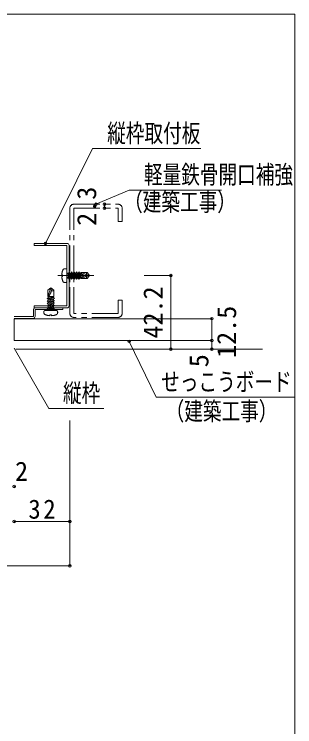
# Model space of a CAD drawing. Units: millimetres at full size, sheet at 1:3. Extents: x -616 to 554, y -508 to 310.
# Drawn here: x 392.4 to 553.7, y -99.2 to 309.5 of the extents above; entities that cross this region are included whole.
import ezdxf
from ezdxf.enums import TextEntityAlignment as Align

# ---------------------------------------------------------------- set-up
doc = ezdxf.new("R2010")
doc.units = ezdxf.units.MM
doc.header["$LTSCALE"] = 3
doc.header["$PDMODE"] = 32
doc.header["$PDSIZE"] = 1.5
doc.linetypes.add('CHAIN1', pattern=[8, 5, -1, 1, -1])
doc.linetypes.add('DOUBLE_CHAIN1', pattern=[8.8, 5, -1, 0.6, -0.6, 0.6, -1])
for name, color, linetype, lineweight in [('0-1', 7, 'Continuous', 9), ('0-2', 7, 'Continuous', 9), ('0-8', 3, 'DOUBLE_CHAIN1', 9), ('0-A', 7, 'Continuous', 9), ('0-C', 7, 'Continuous', 9), ('0-E', 7, 'Continuous', 9), ('0-F', 7, 'Continuous', 9)]:
    doc.layers.add(name, color=color, linetype=linetype, lineweight=lineweight)
doc.styles.add('ＭＳ ゴシック', font='')
doc.styles.get('ＭＳ ゴシック').set_extended_font_data('MS Gothic')

msp = doc.modelspace()

# ---------------------------------------------------------------- linework, layer by layer
at = {"layer": '0-1', "color": 5}
for p, q in [((553.696, 309.522), (-616.304, 309.522)), ((553.696, -507.978), (553.696, 309.522))]:
    msp.add_line(p, q, dxfattribs=at)
at = {"layer": '0-1', "linetype": 'CHAIN1'}
for p, q in [((417.463, 159.573), (438.225, 159.573)), ((436.237, 159.573), (418.814, 159.573)), ((426.244, 159.573), (422.744, 159.573))]:
    msp.add_line(p, q, dxfattribs=at)
at = {"layer": '0-1', "color": 3, "linetype": 'DOUBLE_CHAIN1'}
for p, q in [((420.252, 160.071), (419.769, 160.071)), ((422.744, 156.4), (422.744, 162.745)), ((422.744, 161.068), (423.735, 161.068)), ((423.342, 158.078), (424.045, 161.666)), ((423.342, 158.078), (424.503, 161.068)), ((423.342, 158.078), (423.735, 161.068)), ((423.587, 158.078), (425.452, 161.666)), ((424.045, 157.48), (425.452, 161.666)), ((425.91, 161.068), (424.045, 157.48)), ((424.503, 161.068), (425.141, 161.068)), ((424.994, 158.078), (426.858, 161.666)), ((425.452, 157.48), (426.858, 161.666)), ((427.316, 161.068), (425.452, 157.48)), ((426.4, 158.078), (428.265, 161.666)), ((426.858, 157.48), (428.265, 161.666)), ((426.858, 161.666), (427.316, 161.068)), ((428.723, 161.068), (426.858, 157.48)), ((427.316, 161.068), (427.954, 161.068)), ((427.807, 158.078), (429.671, 161.666)), ((428.265, 157.48), (429.671, 161.666)), ((430.129, 161.068), (428.265, 157.48)), ((429.671, 161.666), (430.129, 161.068)), ((429.671, 157.48), (430.374, 161.068)), ((430.129, 161.068), (430.717, 161.068)), ((430.717, 157.853), (430.717, 161.292)), ((434.452, 161.292), (430.717, 161.292)), ((430.717, 157.853), (435.701, 159.573)), ((435.701, 159.573), (434.257, 159.96)), ((435.701, 159.573), (434.452, 161.292)), ((434.452, 157.853), (435.701, 159.573)), ((422.744, 158.078), (423.587, 158.078)), ((424.045, 157.48), (423.587, 158.078)), ((424.356, 158.078), (424.994, 158.078)), ((425.452, 157.48), (424.994, 158.078)), ((425.763, 158.078), (426.4, 158.078)), ((426.858, 157.48), (426.4, 158.078)), ((427.169, 158.078), (427.807, 158.078)), ((428.265, 157.48), (427.807, 158.078)), ((428.575, 158.078), (429.213, 158.078)), ((429.982, 158.078), (430.717, 158.078)), ((430.717, 157.853), (434.452, 157.853))]:
    msp.add_line(p, q, dxfattribs=at)
at = {"layer": '0-1'}
msp.add_line((434.591, 159.573), (429.106, 159.573), dxfattribs=at)
at = {"layer": '0-1', "color": 3, "linetype": 'DOUBLE_CHAIN1'}
for points in [[(419.769, 159.074), (420.252, 159.074), (420.252, 160.071)], [(423.735, 161.068), (424.045, 161.666), (424.503, 161.068)], [(425.452, 161.666), (425.91, 161.068), (426.547, 161.068)], [(428.265, 161.666), (428.723, 161.068), (429.36, 161.068)], [(429.982, 158.078), (430.374, 161.068), (429.213, 158.078)], [(429.982, 158.078), (429.671, 157.48), (429.213, 158.078)]]:
    msp.add_lwpolyline(points, dxfattribs=at)
for centre, radius, start, end in [((421.747, 161.566), 1.993, 80.40593, 126.8699), ((421.947, 162.745), 0.797, 0, 80.40593), ((428.226, 159.573), 8.472, 154.94238, 176.62771), ((436.763, 150.018), 10.253, 104.15018, 121.81952), ((434.696, 160.576), 0.757, 108.86553, 234.48503), ((428.226, 159.573), 8.472, 183.37229, 205.05762), ((421.747, 157.579), 1.993, 233.1301, 279.59407), ((421.947, 156.4), 0.797, 279.59407, 0), ((432.12, 157.501), 1.446, 121.81952, 165.90529)]:
    msp.add_arc(centre, radius, start, end, dxfattribs=at)
at = {"layer": '0-2', "color": 6}
for p, q in [((458.479, 208.691), (439.444, 200.573)), ((511.528, 208.691), (458.479, 208.691)), ((393.444, 117.373), (535.127, 117.373))]:
    msp.add_line(p, q, dxfattribs=at)
at = {"layer": '0-2', "linetype": 'CHAIN1'}
for p, q in [((426.744, 200.573), (452.144, 200.573)), ((424.444, 137.873), (424.444, 198.273)), ((426.744, 137.873), (426.744, 198.273)), ((454.444, 198.273), (454.444, 190.573)), ((454.444, 190.573), (452.144, 190.573)), ((452.144, 145.573), (452.144, 137.873)), ((452.144, 137.873), (426.744, 137.873)), ((452.145, 135.573), (426.744, 135.573))]:
    msp.add_line(p, q, dxfattribs=at)
at = {"layer": '0-2'}
for p, q in [((444.35, 200.573), (444.35, 198.273)), ((482.475, 159.573), (467.048, 159.573)), ((482.475, 117.373), (482.475, 159.573)), ((506.007, 134.873), (467.048, 134.873)), ((506.007, 134.873), (467.048, 134.873)), ((506.007, 122.373), (506.007, 134.873)), ((506.007, 122.373), (467.048, 122.373)), ((506.007, 117.373), (506.007, 122.373)), ((506.007, 117.373), (467.048, 117.373)), ((482.475, 117.373), (467.048, 117.373))]:
    msp.add_line(p, q, dxfattribs=at)
at = {"layer": '0-2', "color": 6}
for points in [[(499.691, 232.42), (437.386, 232.42), (410.361, 178.073)], [(553.332, 89.79), (474.114, 89.79), (458.436, 121.873)], [(443.889, 83.353), (412.304, 83.353), (392.454, 117.873)]]:
    msp.add_lwpolyline(points, dxfattribs=at)
at = {"layer": '0-2', "linetype": 'CHAIN1'}
for points in [[(426.744, 198.273), (452.144, 198.273), (452.144, 190.573)], [(452.144, 145.573), (454.444, 145.573), (454.444, 137.873)]]:
    msp.add_lwpolyline(points, dxfattribs=at)
at = {"layer": '0-2', "color": 2}
msp.add_lwpolyline([(492.454, 122.373), (392.454, 122.373), (392.454, 134.873), (492.454, 134.873)], dxfattribs=at)
at = {"layer": '0-2', "linetype": 'CHAIN1'}
for centre, start, end in [((426.744, 198.273), 90, 180), ((452.144, 198.273), 0, 90), ((426.744, 137.873), 180, 270), ((452.144, 137.873), 270, 0)]:
    msp.add_arc(centre, 2.3, start, end, dxfattribs=at)
at = {"layer": '0-2'}
for p in [(439.444, 200.573), (444.35, 200.573), (444.35, 198.273), (410.361, 178.073), (482.475, 159.573), (506.007, 134.873), (506.007, 122.373), (458.436, 121.873), (482.475, 117.373), (506.007, 117.373), (392.444, 38.578)]:
    msp.add_point(p, dxfattribs=at)
at = {"layer": '0-8'}
for p, q in [((422.744, 162.745), (422.744, 156.4)), ((422.744, 161.068), (423.587, 161.068)), ((423.342, 161.068), (424.045, 157.48)), ((423.342, 161.068), (424.503, 158.078)), ((423.342, 161.068), (423.735, 158.078)), ((424.045, 161.666), (423.587, 161.068)), ((423.587, 161.068), (425.452, 157.48)), ((425.91, 158.078), (424.045, 161.666)), ((424.045, 161.666), (425.452, 157.48)), ((424.356, 161.068), (424.994, 161.068)), ((425.452, 161.666), (424.994, 161.068)), ((424.994, 161.068), (426.858, 157.48)), ((427.316, 158.078), (425.452, 161.666)), ((425.452, 161.666), (426.858, 157.48)), ((425.763, 161.068), (426.4, 161.068)), ((426.858, 161.666), (426.4, 161.068)), ((426.4, 161.068), (428.265, 157.48)), ((428.723, 158.078), (426.858, 161.666)), ((426.858, 161.666), (428.265, 157.48)), ((427.169, 161.068), (427.807, 161.068)), ((428.265, 161.666), (427.807, 161.068)), ((427.807, 161.068), (429.671, 157.48)), ((428.265, 161.666), (429.671, 157.48)), ((430.129, 158.078), (428.265, 161.666)), ((428.575, 161.068), (429.213, 161.068)), ((429.671, 161.666), (430.374, 158.078)), ((429.982, 161.068), (430.717, 161.068)), ((430.717, 161.292), (430.717, 157.853)), ((430.717, 161.292), (435.701, 159.573)), ((430.717, 161.292), (434.452, 161.292)), ((435.701, 159.573), (434.257, 159.186)), ((434.452, 161.292), (435.701, 159.573)), ((435.701, 159.573), (434.452, 157.853)), ((420.252, 159.074), (419.769, 159.074)), ((422.744, 158.078), (423.735, 158.078)), ((424.503, 158.078), (425.141, 158.078)), ((426.858, 157.48), (427.316, 158.078)), ((427.316, 158.078), (427.954, 158.078)), ((429.671, 157.48), (430.129, 158.078)), ((430.129, 158.078), (430.717, 158.078)), ((434.452, 157.853), (430.717, 157.853)), ((411.725, 151.28), (413.444, 152.529)), ((411.725, 147.546), (413.444, 152.529)), ((411.725, 147.546), (411.725, 151.28)), ((413.444, 152.529), (415.163, 151.28)), ((413.444, 152.529), (413.831, 151.085)), ((415.163, 151.28), (415.163, 147.546)), ((411.351, 146.499), (414.939, 147.203)), ((411.725, 147.546), (415.163, 147.546)), ((411.949, 146.81), (411.949, 147.546)), ((414.939, 146.958), (414.939, 147.546)), ((414.939, 146.958), (411.351, 145.093)), ((411.351, 145.093), (415.537, 146.499)), ((414.939, 145.551), (411.351, 143.687)), ((411.351, 143.687), (415.537, 145.093)), ((411.351, 145.093), (411.949, 144.635)), ((414.939, 144.145), (411.351, 142.28)), ((411.351, 142.28), (415.537, 143.687)), ((411.351, 143.687), (411.949, 143.229)), ((411.949, 144.635), (415.537, 146.499)), ((411.949, 145.404), (411.949, 146.041)), ((411.949, 143.229), (415.537, 145.093)), ((411.949, 143.997), (411.949, 144.635)), ((411.949, 141.822), (415.537, 143.687)), ((411.949, 142.591), (411.949, 143.229)), ((415.537, 146.499), (414.939, 146.958)), ((414.939, 144.145), (414.939, 144.782)), ((415.537, 143.687), (414.939, 144.145)), ((410.272, 139.573), (416.617, 139.573)), ((414.939, 142.738), (411.351, 140.874)), ((411.351, 140.874), (415.537, 142.28)), ((411.351, 142.28), (411.949, 141.822)), ((411.351, 140.874), (411.949, 140.416)), ((411.949, 140.416), (415.537, 142.28)), ((411.949, 141.185), (411.949, 141.822)), ((411.949, 140.171), (414.939, 141.332)), ((411.949, 140.171), (415.537, 140.874)), ((411.949, 140.171), (414.939, 140.563)), ((411.949, 139.573), (411.949, 140.416)), ((414.939, 141.332), (414.939, 141.969)), ((414.939, 139.573), (414.939, 140.563)), ((413.943, 137.081), (413.943, 136.597))]:
    msp.add_line(p, q, dxfattribs=at)
for points in [[(419.769, 160.071), (420.252, 160.071), (420.252, 159.074)], [(429.982, 161.068), (429.671, 161.666), (429.213, 161.068)], [(429.982, 161.068), (430.374, 158.078), (429.213, 161.068)], [(423.735, 158.078), (424.045, 157.48), (424.503, 158.078)], [(425.452, 157.48), (425.91, 158.078), (426.547, 158.078)], [(428.265, 157.48), (428.723, 158.078), (429.36, 158.078)], [(411.949, 146.81), (414.939, 147.203), (411.949, 146.041)], [(411.949, 146.81), (411.351, 146.499), (411.949, 146.041)], [(415.537, 145.093), (414.939, 145.551), (414.939, 146.189)], [(415.537, 142.28), (414.939, 142.738), (414.939, 143.376)], [(414.939, 140.563), (415.537, 140.874), (414.939, 141.332)], [(412.946, 136.597), (412.946, 137.081), (413.943, 137.081)]]:
    msp.add_lwpolyline(points, dxfattribs=at)
for centre, radius, start, end in [((421.747, 161.566), 1.993, 80.40593, 126.8699), ((421.947, 162.745), 0.797, 0, 80.40593), ((428.226, 159.573), 8.472, 154.94239, 176.62771), ((432.12, 161.644), 1.446, 194.09471, 238.18048), ((436.763, 169.127), 10.253, 238.18048, 255.84982), ((428.226, 159.573), 8.472, 183.37229, 205.05761), ((421.747, 157.579), 1.993, 233.1301, 279.59407), ((421.947, 156.4), 0.797, 279.59407, 0), ((434.696, 158.57), 0.757, 125.51497, 251.13447), ((414.447, 151.525), 0.757, 215.51497, 341.13447), ((411.373, 148.948), 1.446, 284.09471, 328.18048), ((403.889, 153.592), 10.253, 328.18048, 345.84982), ((410.272, 138.775), 0.797, 90, 170.40593), ((416.617, 138.775), 0.797, 9.59407, 90), ((411.451, 138.576), 1.993, 170.40593, 216.8699), ((413.444, 145.054), 8.472, 244.94238, 266.62771), ((413.444, 145.054), 8.472, 273.37229, 295.05762), ((415.438, 138.576), 1.993, 323.1301, 9.59407)]:
    msp.add_arc(centre, radius, start, end, dxfattribs=at)
at = {"layer": '0-A'}
msp.add_arc((422.744, 176.873), 1.2, 0, 90, dxfattribs=at)
at = {"layer": '0-C'}
for p, q in [((424.444, 18.47), (424.444, 76.406)), ((392.444, 18.47), (424.444, 18.47)), ((424.444, -6.883), (424.444, 18.47)), ((-141.253, -6.883), (424.444, -6.883))]:
    msp.add_line(p, q, dxfattribs=at)
for p in [(392.444, 18.47), (424.444, 18.47), (424.444, -6.883)]:
    msp.add_point(p, dxfattribs=at)
at = {"layer": '0-E'}
for p, q in [((403.444, 140.073), (403.444, 136.073)), ((420.444, 141.073), (404.444, 141.073)), ((404.444, 140.073), (420.444, 140.073)), ((404.444, 136.073), (404.444, 140.073)), ((420.444, 140.073), (420.444, 141.073)), ((392.444, 136.073), (403.444, 136.073)), ((403.444, 135.073), (392.444, 135.073))]:
    msp.add_line(p, q, dxfattribs=at)
for centre, start, end in [((404.444, 140.073), 90, 180), ((403.444, 136.073), 270, 0)]:
    msp.add_arc(centre, 1, start, end, dxfattribs=at)
at = {"layer": '0-F'}
for p, q in [((403.944, 178.073), (403.944, 176.873)), ((403.944, 178.073), (422.744, 178.073)), ((403.944, 176.873), (422.744, 176.873)), ((422.744, 176.873), (422.744, 142.273)), ((423.944, 176.873), (423.944, 142.273)), ((403.944, 142.273), (403.944, 141.073)), ((422.744, 142.273), (403.944, 142.273)), ((422.744, 141.073), (403.944, 141.073))]:
    msp.add_line(p, q, dxfattribs=at)
for centre, start, end in [((422.744, 176.873), 0, 90), ((422.744, 142.273), 270, 0)]:
    msp.add_arc(centre, 1.2, start, end, dxfattribs=at)

# ---------------------------------------------------------------- texts
at = {"layer": '0-2', "style": 'ＭＳ ゴシック'}
for s, p in [('2.3', (442.85, 188.158)), ('42.2', (480.975, 123.45)), ('12.5', (523.284, 112.346)), ('5', (507.362, 107.018))]:
    msp.add_text(s, height=11, rotation=90, dxfattribs=at).set_placement(p, align=Align.BOTTOM_LEFT)
msp.add_text('2', height=11, dxfattribs=at).set_placement((392.925, 38.547), align=Align.BOTTOM_LEFT)
at = {"layer": '0-A', "style": 'ＭＳ ゴシック', "width": 0.75}
for s, p in [('縦枠取付板', (445.875, 232.916)), ('軽量鉄骨開口補強', (467.011, 209.187)), ('（建築工事）', (455.597, 193.512)), ('せっこうボード', (476.928, 90.286)), ('縦枠', (420.456, 83.849)), ('（建築工事）', (479.467, 73.452))]:
    msp.add_text(s, height=10.47, dxfattribs=at).set_placement(p, align=Align.BOTTOM_LEFT)
at = {"layer": '0-C', "insert": (400.569, 19.97), "char_height": 11, "attachment_point": 7, "style": 'ＭＳ ゴシック'}
msp.add_mtext('\\T1.21;\\W0.95;32', dxfattribs=at)

doc.saveas('drawing.dxf')
